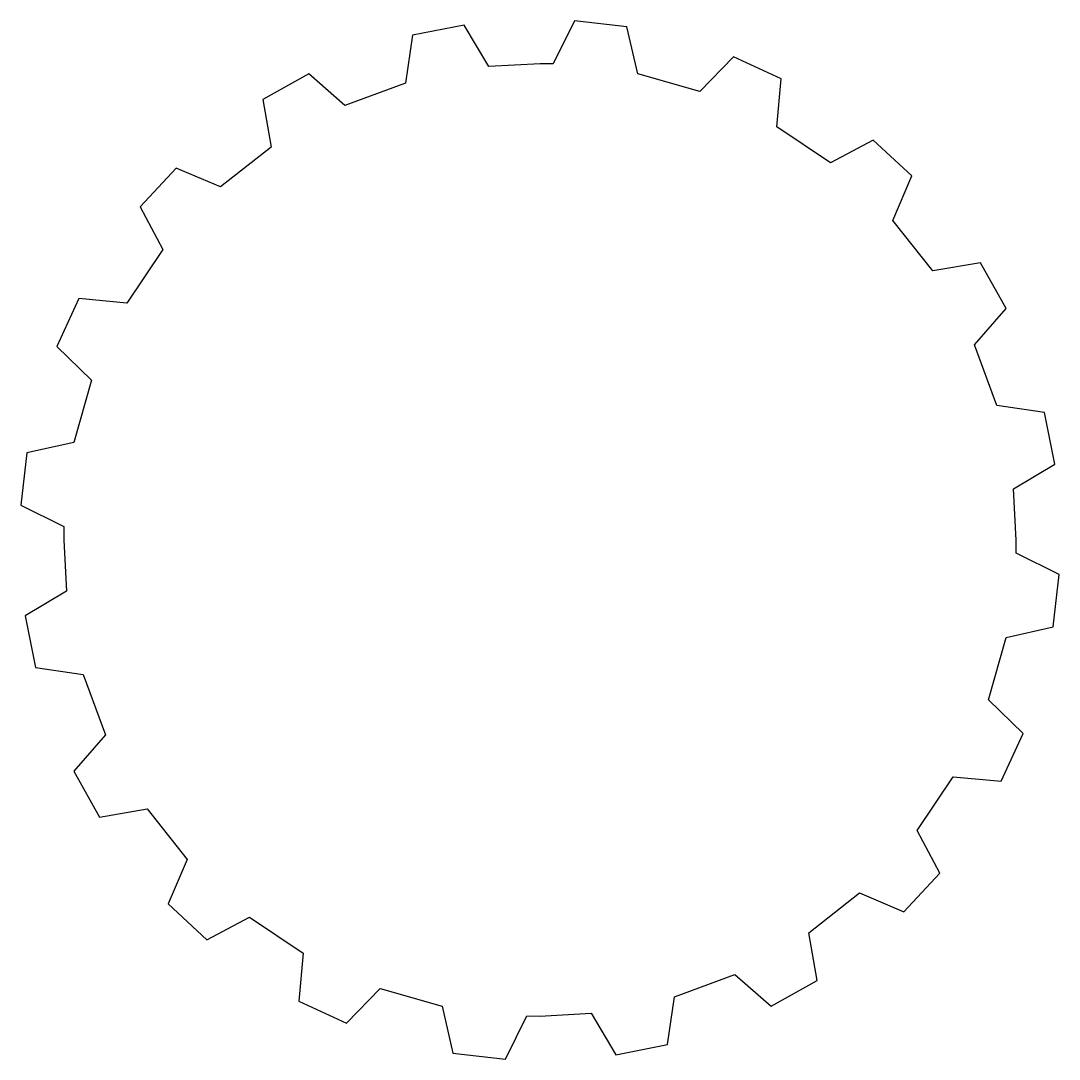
# Model space of a CAD drawing. Extents: x -24.9 to 24.9, y -24.9 to 24.9.
import ezdxf

# ---------------------------------------------------------------- set-up
doc = ezdxf.new("R2010")
doc.units = 0
doc.layers.add('Layer_1', color=7, linetype='CONTINUOUS')

msp = doc.modelspace()

# ---------------------------------------------------------------- linework, layer by layer
at = {"layer": 'Layer_1', "color": 7}
msp.add_lwpolyline([(1.6616, 24.944909), (0.637471, 22.870547), (0.000003, 22.875627), (-2.455815, 22.744987), (-3.641923, 24.741003), (-6.123867, 24.249824), (-6.458277, 21.950785), (-9.368683, 20.879611), (-11.108655, 22.400139), (-13.313669, 21.161776), (-12.921781, 18.878373), (-15.351474, 16.960758), (-17.483333, 17.869936), (-19.202408, 16.009782), (-18.120803, 13.956313), (-19.850325, 11.385579), (-22.154613, 11.594536), (-23.21532, 9.30069), (-21.553723, 7.680904), (-22.394971, 4.692114), (-24.652235, 4.18005), (-24.944843, 1.666777), (-22.870459, 0.642649), (-22.87568, -0.000056), (-22.745051, -2.455869), (-24.735832, -3.641964), (-24.244675, -6.123911), (-21.950837, -6.458344), (-20.874456, -9.363512), (-22.4002, -11.108718), (-21.16184, -13.31372), (-18.873227, -12.921826), (-16.955597, -15.351534), (-17.869997, -17.483384), (-16.009845, -19.202484), (-13.956362, -18.120839), (-11.380367, -19.84516), (-11.589373, -22.15467), (-9.295534, -23.215374), (-7.675738, -21.553762), (-4.69218, -22.389789), (-4.180116, -24.65228), (-1.661596, -24.944888), (-0.637467, -22.865277), (0.000001, -22.875719), (2.455819, -22.739857), (3.641927, -24.735874), (6.123871, -24.244694), (6.45828, -21.945628), (9.363461, -20.874481), (11.10866, -22.400231), (13.313672, -21.161868), (12.921786, -18.873244), (15.351479, -16.955628), (17.483338, -17.864807), (19.202411, -16.004652), (18.120806, -13.951175), (19.845104, -11.380385), (22.154618, -11.589398), (23.215323, -9.295581), (21.553726, -7.675766), (22.394975, -4.686948), (24.652238, -4.174941), (24.944846, -1.661611), (22.870463, -0.637455), (22.875678, -0.000028), (22.74505, 2.455786), (24.73583, 3.64713), (24.244667, 6.129049), (21.950828, 6.463482), (20.874448, 9.36865), (22.40019, 11.113855), (21.161831, 13.318886), (18.873217, 12.926992), (16.955588, 15.356663), (17.869989, 17.488513), (16.009845, 19.207529), (13.956363, 18.125912), (11.380367, 19.844984), (11.589372, 22.159714), (9.295533, 23.215197), (7.675738, 21.553614), (4.69218, 22.389641), (4.17489, 24.657353), (1.6616, 24.944909)], dxfattribs=at)

doc.saveas('drawing.dxf')
